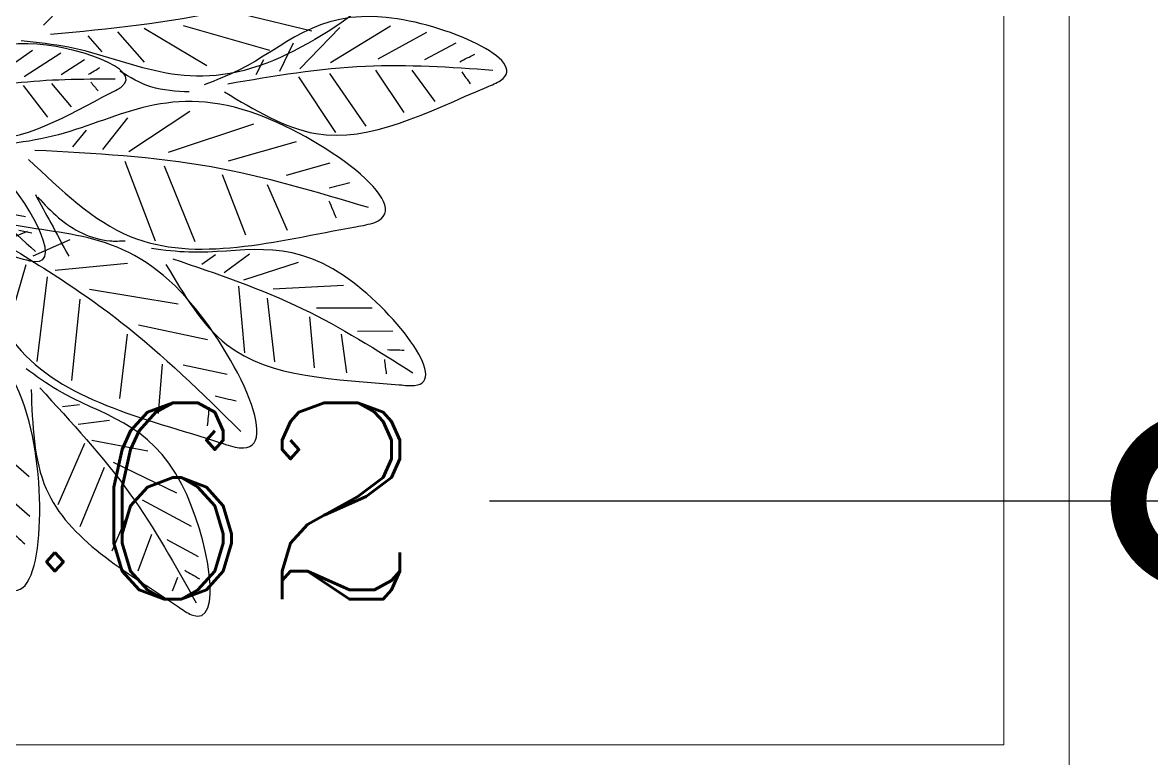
# Model space of a CAD drawing. Header units: metres. Extents: x -1655 to 449, y 40 to 361.
# Drawn here: x 192.072 to 192.934, y 48.769 to 49.331 of the extents above; entities that cross this region are included whole.
import ezdxf

# ---------------------------------------------------------------- set-up
doc = ezdxf.new("R2010")
doc.units = ezdxf.units.M
doc.header["$MEASUREMENT"] = 0
doc.layers.add('Layer5', color=31, linetype='Continuous', lineweight=9)
doc.layers.add('paisajismo', color=7, linetype='Continuous')
doc.styles.add('DIMPLAN', font='romanc.shx', dxfattribs={"height": 0.15})
doc.dimstyles.new('DIMPLAN', dxfattribs={"dimtxt": 0.009, "dimasz": 0.219, "dimexe": 0.2, "dimexo": 0.2, "dimgap": 0.05, "dimtad": 0, "dimzin": 0, "dimdsep": 46, "dimtxsty": 'DIMPLAN', "dimblk1": 'DOTSMALL', "dimblk2": 'DOTSMALL', "dimsah": 1, "dimcen": 0, "dimse1": 1, "dimse2": 1, "dimclrd": 1, "dimclre": 1, "dimclrt": 2, "dimadec": 0, "dimazin": 0, "dimtfac": 0.909091, "dimtofl": 0, "dimtmove": 1, "dimatfit": 3, "dimldrblk": 'DOTSMALL', "dimfxl": 0.2, "dimtolj": 1, "dimtzin": 0, "dimarcsym": 0})

# ---------------------------------------------------------------- blocks, each defined once
blk = doc.blocks.new('_DOTSMALL')
at = {"color": 0, "linetype": 'ByBlock', "const_width": 0.5}
blk.add_lwpolyline([(-0.0625, 0, 1), (0.0625, 0, 1)], format="xyb", close=True, dxfattribs=at)
blk = doc.blocks.new('*D79')
at = {"color": 1, "lineweight": -2, "ltscale": 0.1, "transparency": 16777216}
for p, q in [((191.3499, 48.96513), (191.89279, 48.96513)), ((192.9714, 48.96513), (192.42851, 48.96513))]:
    blk.add_line(p, q, dxfattribs=at)
at = {"layer": 'DEFPOINTS', "color": 0, "ltscale": 0.1, "transparency": 16777216}
for p in [(192.9714, 48.96513), (191.3499, 48.64656), (192.9714, 48.64656)]:
    blk.add_point(p, dxfattribs=at)
at = {"color": 1, "lineweight": -2, "ltscale": 0.1, "transparency": 16777216, "xscale": 0.2189999999999999, "yscale": 0.2189999999999999, "zscale": 0.2189999999999999, "rotation": 180}
blk.add_blockref('_DOTSMALL', (191.3499, 48.96513), dxfattribs=at)
at = {"color": 1, "lineweight": -2, "ltscale": 0.1, "transparency": 16777216, "xscale": 0.2189999999999999, "yscale": 0.2189999999999999, "zscale": 0.2189999999999999}
blk.add_blockref('_DOTSMALL', (192.9714, 48.96513), dxfattribs=at)
at = {"color": 2, "ltscale": 0.1, "transparency": 16777216, "insert": (192.16065, 48.96513), "char_height": 0.15, "attachment_point": 5, "style": 'DIMPLAN'}
blk.add_mtext('\\A1;1.62', dxfattribs=at)
blk = doc.blocks.new('A$C67B00017')
at = {"layer": 'paisajismo', "color": 153}
for p, q in [((1.1802, 2.2536), (1.1497, 2.1975)), ((1.1314, 2.1742), (1.0748, 2.2156)), ((1.1993, 2.2009), (1.1514, 2.1132)), ((1.1316, 2.1091), (1.0553, 2.16)), ((0.6616, 2.1404), (0.6613, 2.0766)), ((1.2104, 2.1363), (1.1448, 2.0278)), ((0.7033, 2.103), (0.7029, 2.0031)), ((1.1255, 2.0263), (1.0305, 2.0919)), ((0.6563, 2.0473), (0.5868, 2.0569)), ((0.7438, 2.0514), (0.7375, 1.9248)), ((1.1195, 1.9706), (1.0193, 2.0372)), ((1.2079, 2.0447), (1.1336, 1.9731)), ((0.9638, 2.0266), (0.9416, 1.9484)), ((0.6873, 1.9901), (0.596, 1.9987)), ((1.2018, 1.9944), (1.2313, 1.8706)), ((0.7851, 1.9696), (0.7535, 1.8714)), ((1.0022, 1.9664), (0.9674, 1.844)), ((1.1799, 1.9609), (1.1287, 1.9362)), ((0.9254, 1.9142), (0.8435, 1.9498)), ((0.7212, 1.9143), (0.6064, 1.927)), ((1.1665, 1.9187), (1.211, 1.7635)), ((1.15, 1.9075), (1.1228, 1.894)), ((0.7424, 1.8625), (0.6225, 1.8736)), ((0.8001, 1.8826), (0.7668, 1.8365)), ((0.9439, 1.8334), (0.8348, 1.8753)), ((1.0341, 1.8893), (0.983, 1.7361)), ((0.5838, 1.8422), (0.6008, 1.7627)), ((0.7991, 1.8213), (0.7816, 1.7966)), ((0.2557, 1.7905), (0.286, 1.7343)), ((0.6459, 1.807), (0.6723, 1.6825)), ((1.139, 1.8053), (1.2065, 1.6927)), ((0.3102, 1.7777), (0.3576, 1.6897)), ((0.9594, 1.7289), (0.823, 1.7838)), ((1.0567, 1.7748), (0.9844, 1.6652)), ((0.3704, 1.7517), (0.4255, 1.6375)), ((0.7102, 1.7537), (0.7366, 1.5944)), ((0.6024, 1.7249), (0.5134, 1.7181)), ((0.9676, 1.6581), (0.8244, 1.7128)), ((0.2956, 1.7062), (0.23, 1.6814)), ((0.4458, 1.6996), (0.4652, 1.5983)), ((1.1455, 1.6931), (1.2002, 1.6456)), ((0.3502, 1.6708), (0.2659, 1.6347)), ((0.6565, 1.6621), (0.5405, 1.6481)), ((0.7836, 1.663), (0.771, 1.5323)), ((1.0453, 1.663), (0.9887, 1.6179)), ((0.5007, 1.6304), (0.4935, 1.574)), ((0.4162, 1.6205), (0.3094, 1.5767)), ((1.1645, 1.6174), (1.1934, 1.5919)), ((0.4596, 1.5851), (0.349, 1.5375)), ((1.0231, 1.5881), (0.9931, 1.5639)), ((1.1501, 1.5854), (1.1229, 1.5431)), ((0.5291, 1.5761), (0.5255, 1.546)), ((0.7191, 1.577), (0.5729, 1.5617)), ((0.8259, 1.5588), (0.7969, 1.4925)), ((1.1072, 1.5258), (1.0651, 1.5616)), ((1.162, 1.5429), (1.1194, 1.4768)), ((0.7595, 1.5182), (0.6073, 1.4996)), ((1.1036, 1.4747), (1.0466, 1.519)), ((0.3283, 1.4869), (0.3816, 1.4255)), ((0.3997, 1.486), (0.483, 1.3898)), ((1.167, 1.4916), (1.1093, 1.4101)), ((0.7808, 1.4797), (0.6776, 1.4496)), ((0.8412, 1.4823), (0.8261, 1.4469)), ((0.8677, 1.4794), (0.8762, 1.4298))]:
    blk.add_line(p, q, dxfattribs=at)
for points in [[(1.0922, 1.8372), (1.0174, 2.0015), (1.1009, 2.3094), (1.1127, 2.3341), (1.2263, 2.128), (1.1313, 1.863), (1.105, 1.8007)], [(1.107, 1.8431), (1.1388, 2.0913), (1.1316, 2.3205)], [(1.1282, 2.2643), (1.1069, 2.2795)], [(1.1464, 2.2606), (1.1601, 2.2876)], [(0.7816, 1.732), (0.6378, 1.8412), (0.5652, 2.1519), (0.564, 2.1792), (0.7617, 2.0516), (0.8038, 1.7733), (0.8102, 1.706)], [(1.2121, 1.5118), (1.3587, 1.6887), (1.3588, 2.0949), (1.3525, 2.1292), (1.1442, 1.9138), (1.1726, 1.5566), (1.1841, 1.4712)], [(0.7918, 1.7442), (0.7021, 1.9779), (0.587, 2.1762)], [(0.9709, 1.4847), (0.8322, 1.6678), (0.8496, 2.0736), (0.8574, 2.1076), (1.0562, 1.8834), (1.0124, 1.5277), (0.9971, 1.4429)], [(0.6285, 2.1305), (0.6277, 2.1607)], [(0.6107, 2.1251), (0.5847, 2.1284)], [(1.1959, 1.524), (1.2395, 1.8396), (1.3248, 2.1188)], [(0.9876, 1.4962), (0.9578, 1.8134), (0.8846, 2.096)], [(0.9198, 2.0257), (0.9293, 2.0631)], [(0.8962, 2.0252), (0.8655, 2.0382)], [(0.8435, 1.3665), (0.6352, 1.4635), (0.4609, 1.8304), (0.4519, 1.864), (0.7324, 1.7588), (0.86, 1.4239), (0.8862, 1.3418)], [(0.8529, 1.3844), (0.6782, 1.6509), (0.4814, 1.8666)], [(0.5454, 1.8208), (0.5362, 1.8583)], [(0.5565, 1.4893), (0.378, 1.5164), (0.1656, 1.7545), (0.1514, 1.7778), (0.3861, 1.7604), (0.5562, 1.5362), (0.594, 1.4801)], [(0.5247, 1.8094), (0.4915, 1.8064)], [(0.2314, 1.7659), (0.2162, 1.7921)], [(0.5596, 1.5049), (0.369, 1.6672), (0.1731, 1.7863)], [(0.2183, 1.7527), (0.1939, 1.7432)], [(1.069, 1.2674), (1.1083, 1.4604), (1.1157, 1.6406)], [(1.1098, 1.5967), (1.094, 1.6099)], [(1.1239, 1.5927), (1.1362, 1.6132)], [(0.7856, 1.1959), (0.5563, 1.1802), (0.2264, 1.4171), (0.2023, 1.4422), (0.4987, 1.4857), (0.7723, 1.2542), (0.8348, 1.195)], [(1.0225, 1.19), (0.9212, 1.3589), (0.805, 1.497)], [(0.8434, 1.4672), (0.8387, 1.4905)], [(0.305, 1.4496), (0.2789, 1.478)]]:
    blk.add_spline(points, degree=3, dxfattribs=at)
at = {"layer": 'paisajismo', "color": 210}
for points in [[(1.0922, 1.7739), (1.1015, 1.7047), (1.1292, 1.6493)], [(0.9029, 1.5015), (0.8659, 1.5385), (0.8243, 1.6308), (0.8243, 1.6585)], [(0.9075, 1.4969), (0.8567, 1.5246), (0.7966, 1.5569)]]:
    blk.add_spline(points, degree=3, dxfattribs=at)
at = {"layer": 'paisajismo', "color": 123}
for points in [[(1.0571, 1.2636), (1.0078, 1.3968), (1.091, 1.6337), (1.1017, 1.6524), (1.179, 1.4841), (1.0893, 1.2816), (1.0651, 1.2342)], [(1.0163, 1.1792), (0.89, 1.2442), (0.7915, 1.4751), (0.7868, 1.4961), (0.9574, 1.4242), (1.0279, 1.2142), (1.042, 1.1629)]]:
    blk.add_spline(points, degree=3, dxfattribs=at)

msp = doc.modelspace()

# ---------------------------------------------------------------- linework, layer by layer
at = {"layer": 'Layer5'}
for p, q in [((192.8714, 52.62867), (192.8714, 48.7288)), ((192.8214, 52.57867), (192.8214, 48.7788)), ((192.8214, 48.7788), (191.49824, 48.7788))]:
    msp.add_line(p, q, dxfattribs=at)

# ---------------------------------------------------------------- block references
at = {"color": 1, "xscale": -0.4245304794960189, "yscale": 0.4245304794960189, "zscale": 0.4245304794960189, "rotation": 270}
msp.add_blockref('A$C67B00017', (191.44593, 48.81397), dxfattribs=at)

# ---------------------------------------------------------------- dimensions: what is measured, and where the dimension line sits
at = {"ltscale": 0.1}
dim = msp.add_aligned_dim(p1=(191.3499, 48.64656), p2=(192.9714, 48.64656), distance=0.31857, dimstyle='DIMPLAN', override={"dimfxl": 0.1, "dimfxlon": 1, "dimarcsym": 1}, dxfattribs=at)
dim.commit()
dim.dimension.update_dxf_attribs({"geometry": '*D79', "text_midpoint": (192.16065, 48.96513)})

doc.saveas('drawing.dxf')
